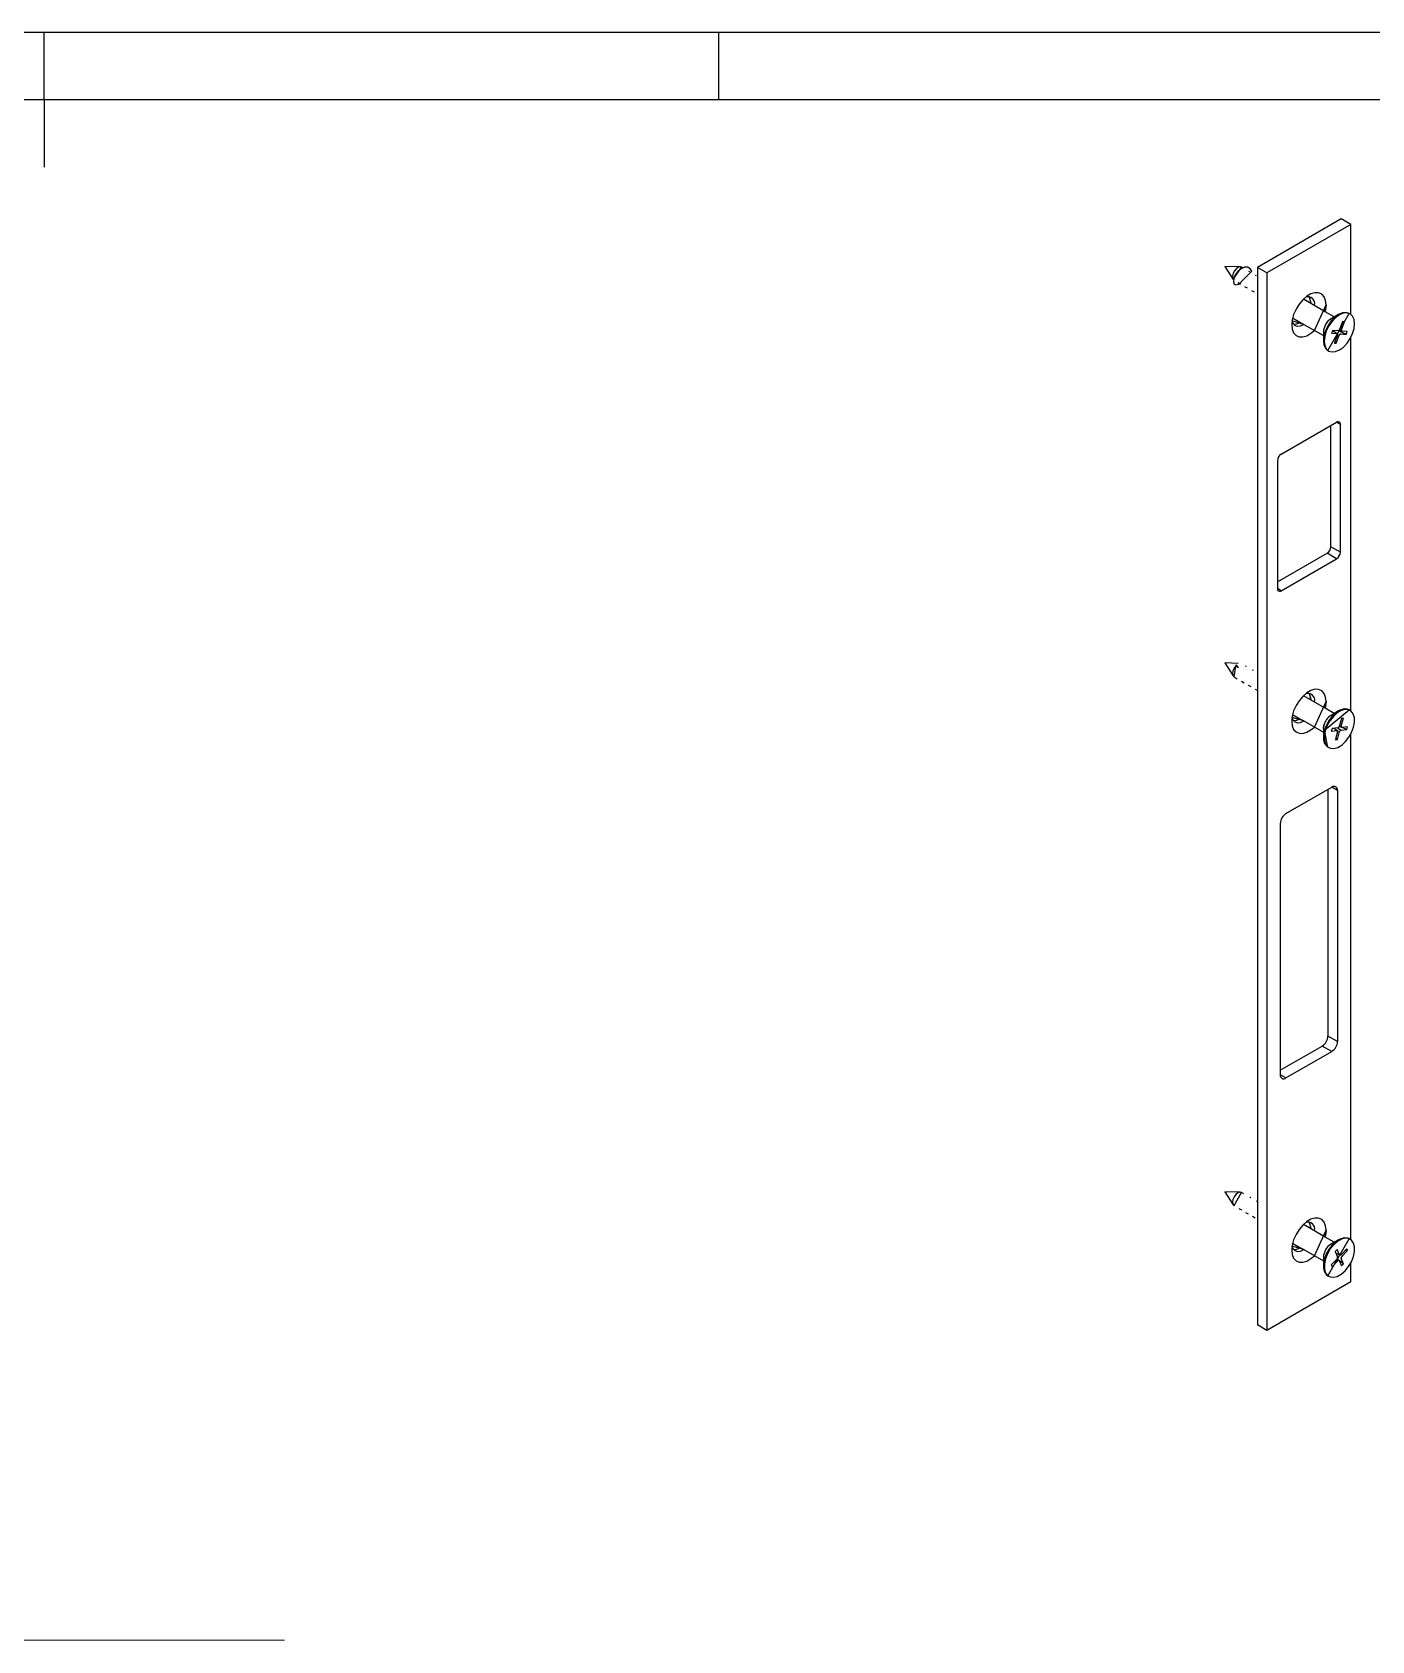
# Model space of a CAD drawing. Extents: x 19 to 519, y 6 to 365.
# Drawn here: x 267.7 to 391.7, y 215.9 to 365 of the extents above; entities that cross this region are included whole.
import ezdxf

# ---------------------------------------------------------------- set-up
doc = ezdxf.new("R2010")
doc.units = 0
doc.layers.add('119', color=190, linetype='CONTINUOUS')

msp = doc.modelspace()

# ---------------------------------------------------------------- linework, layer by layer
at = {"layer": '119'}
for p, q in [((206.25, 365), (268.75, 365)), ((268.75, 365.0013), (268.75, 365)), ((268.75, 365), (331.25, 365)), ((268.75, 358.75), (268.75, 365)), ((331.25, 365), (393.75, 365)), ((331.25, 358.75), (331.25, 365)), ((206.25, 358.75), (268.75, 358.75)), ((268.75, 358.75), (331.25, 358.75)), ((268.75, 358.75), (268.75, 352.4988)), ((331.25, 358.75), (393.75, 358.75)), ((388.9017, 347.6927), (381.1236, 343.2024)), ((389.7856, 347.1824), (388.9017, 347.6927)), ((389.7856, 347.1824), (382.0075, 342.6922)), ((389.7856, 338.8574), (389.7856, 347.1824)), ((379.5454, 343.2525), (378.1184, 343.3035)), ((378.1184, 343.3035), (378.8762, 342.0932)), ((378.8762, 342.0932), (379.6633, 343.2199)), ((379.0173, 342.9009), (378.8881, 342.6606)), ((379.1917, 343.0975), (379.0173, 342.9009)), ((379.3183, 342.8226), (379.0838, 342.5023)), ((379.3845, 343.2204), (379.1917, 343.0975)), ((379.6184, 343.0753), (379.3183, 342.8226)), ((379.5666, 343.2509), (379.3845, 343.2204)), ((379.6633, 343.2199), (379.5666, 343.2509)), ((379.6098, 341.8517), (380.5983, 342.8424)), ((379.9378, 343.2139), (379.6184, 343.0753)), ((379.787, 343.1485), (379.6633, 343.2199)), ((380.2358, 343.215), (379.9378, 343.2139)), ((380.4737, 343.073), (380.2358, 343.215)), ((380.4205, 342.7828), (380.3311, 342.8344)), ((380.5983, 342.8424), (380.4737, 343.073)), ((382.0075, 342.6922), (381.1236, 343.2024)), ((381.1236, 343.2024), (381.1236, 245.2175)), ((378.8881, 342.6606), (378.8235, 342.4131)), ((378.8235, 342.4131), (378.8336, 342.1962)), ((378.8336, 342.1962), (378.8762, 342.0932)), ((378.9413, 342.1656), (378.9079, 341.869)), ((378.9079, 341.869), (378.9829, 341.6649)), ((379.0838, 342.5023), (378.9413, 342.1656)), ((378.9829, 341.6649), (379.1482, 341.5868)), ((379.1482, 341.5868), (379.371, 341.6517)), ((379.3131, 341.8055), (379.5606, 341.6626)), ((379.371, 341.6517), (379.6098, 341.8517)), ((379.9493, 341.4383), (380.1909, 341.2988)), ((381.0437, 342.423), (380.9676, 342.4669)), ((382.0075, 342.6922), (382.0075, 244.7073)), ((380.5859, 341.0707), (380.8299, 340.9299)), ((385.3324, 340.2054), (384.9928, 339.8035)), ((385.7048, 340.5264), (385.3324, 340.2054)), ((387.4044, 339.0975), (385.3886, 340.2611)), ((386.0883, 340.7478), (385.7048, 340.5264)), ((386.0262, 340.2696), (385.9183, 340.4839)), ((385.9183, 340.4839), (386.0733, 339.9358)), ((386.0733, 339.9358), (386.0262, 340.2696)), ((386.0717, 339.8668), (386.0733, 339.9358)), ((386.4607, 340.8568), (386.0883, 340.7478)), ((386.8003, 340.847), (386.4607, 340.8568)), ((387.0874, 340.719), (386.8003, 340.847)), ((387.3053, 340.4803), (387.0874, 340.719)), ((387.4413, 340.1447), (387.3053, 340.4803)), ((387.4875, 339.7317), (387.4413, 340.1447)), ((384.3518, 338.3611), (384.3056, 337.8948)), ((384.4878, 338.8538), (384.3518, 338.3611)), ((384.3887, 338.529), (385.0718, 338.1347)), ((384.7057, 339.3441), (384.4878, 338.8538)), ((384.9928, 339.8035), (384.7057, 339.3441)), ((386.4044, 337.3654), (387.4875, 339.7317)), ((386.4252, 339.6627), (386.4269, 339.7317)), ((387.4875, 339.7317), (387.4044, 339.0975)), ((387.4044, 339.0975), (387.4413, 339.2653)), ((388.24, 338.6151), (387.4044, 339.0975)), ((387.4413, 339.2653), (387.4875, 339.7317)), ((387.6518, 335.5051), (389.6391, 338.9476)), ((388.2769, 338.5796), (387.9384, 338.2207)), ((388.6404, 338.8463), (387.947, 338.4459)), ((388.3564, 338.5337), (388.018, 338.1748)), ((388.6404, 338.8463), (388.2769, 338.5796)), ((388.72, 338.8004), (388.3564, 338.5337)), ((389.0043, 339.0026), (388.6404, 338.8463)), ((388.6452, 338.8491), (388.6404, 338.8463)), ((389.0839, 338.9567), (388.72, 338.8004)), ((389.3438, 339.0378), (389.0043, 339.0026)), ((389.4233, 338.9919), (389.0839, 338.9567)), ((389.6356, 338.9496), (389.3438, 339.0378)), ((389.7152, 338.9037), (389.4233, 338.9919)), ((389.6391, 338.9476), (389.6356, 338.9496)), ((389.7186, 338.9017), (389.6391, 338.9476)), ((389.9396, 338.698), (389.7152, 338.9037)), ((390.0812, 338.3889), (389.9396, 338.698)), ((390.1303, 337.9975), (390.0812, 338.3889)), ((384.3056, 337.8948), (384.3518, 337.4818)), ((384.3326, 338.2478), (384.4106, 338.0363)), ((385.4253, 337.9306), (384.3326, 338.2478)), ((384.3518, 337.4818), (384.4878, 337.1462)), ((384.4106, 338.0363), (384.5887, 337.8374)), ((384.4878, 337.1462), (384.7057, 336.9075)), ((384.5887, 337.8374), (384.8359, 337.7525)), ((384.7057, 336.9075), (384.9928, 336.7795)), ((384.8359, 337.7525), (385.1302, 337.789)), ((385.0718, 338.1347), (385.4253, 337.9306)), ((385.1302, 337.789), (385.4253, 337.9306)), ((385.3324, 336.7697), (385.7048, 336.8787)), ((385.4253, 337.9306), (387.24, 336.883)), ((385.7048, 336.8787), (386.0883, 337.1001)), ((386.0883, 337.1001), (386.4044, 337.3654)), ((387.24, 337.2212), (387.24, 336.883)), ((387.24, 336.883), (387.24, 336.415)), ((387.4258, 337.3287), (387.2867, 336.8564)), ((387.5054, 337.2828), (387.3662, 336.8105)), ((387.6482, 337.7941), (387.4258, 337.3287)), ((387.7277, 337.7482), (387.5054, 337.2828)), ((387.9384, 338.2207), (387.6482, 337.7941)), ((388.018, 338.1748), (387.7277, 337.7482)), ((388.1047, 337.3642), (388.0063, 337.109)), ((388.0063, 337.109), (388.504, 337.0672)), ((388.5314, 337.0562), (388.095, 337.3391)), ((388.6024, 337.3224), (388.1047, 337.3642)), ((388.5407, 336.9324), (388.3136, 336.3434)), ((388.4275, 336.1788), (388.7125, 336.918)), ((388.504, 337.0672), (388.5221, 337.0624)), ((388.5407, 336.9324), (388.504, 337.0672)), ((388.5221, 337.0624), (388.5367, 337.0512)), ((388.5367, 337.0512), (388.5503, 337.0248)), ((388.5495, 336.9608), (388.5407, 336.9324)), ((388.5535, 336.9876), (388.5495, 336.9608)), ((388.5503, 337.0248), (388.5535, 336.9876)), ((389.3453, 336.9966), (388.6172, 337.3481)), ((388.7188, 337.4058), (388.9219, 337.3021)), ((389.0224, 338.1821), (388.7375, 337.4428)), ((388.8476, 337.0384), (389.3453, 336.9966)), ((388.8964, 337.3732), (388.9005, 337.4)), ((388.8996, 337.336), (388.8964, 337.3732)), ((388.9133, 337.3096), (388.8996, 337.336)), ((388.9005, 337.4), (388.9093, 337.4284)), ((388.9093, 337.4284), (389.1943, 338.1676)), ((388.9093, 337.4284), (388.946, 337.2936)), ((388.9279, 337.2985), (388.9133, 337.3096)), ((388.946, 337.2936), (388.9279, 337.2985)), ((389.4437, 337.2518), (388.946, 337.2936)), ((389.1943, 338.1676), (389.0224, 338.1821)), ((389.1943, 338.1676), (389.054, 338.1667)), ((389.3453, 336.9966), (389.4437, 337.2518)), ((389.7223, 336.6127), (389.9446, 337.078)), ((389.9446, 337.078), (390.0838, 337.5504)), ((390.0838, 337.5504), (390.1303, 337.9975)), ((384.9928, 336.7795), (385.3324, 336.7697)), ((387.2867, 336.8564), (387.2401, 336.4093)), ((387.2401, 336.4093), (387.2892, 336.0178)), ((387.2892, 336.0178), (387.4308, 335.7087)), ((387.3662, 336.8105), (387.3196, 336.3633)), ((387.3196, 336.3633), (387.3688, 335.9719)), ((387.3688, 335.9719), (387.5104, 335.6628)), ((387.4308, 335.7087), (387.6518, 335.5051)), ((387.5104, 335.6628), (387.7348, 335.4572)), ((387.6518, 335.5051), (387.7313, 335.4591)), ((387.7348, 335.4572), (388.0266, 335.3689)), ((388.0266, 335.3689), (388.3661, 335.4042)), ((388.3136, 336.3434), (388.2557, 336.1932)), ((388.2557, 336.1932), (388.4275, 336.1788)), ((388.4275, 336.1788), (388.3136, 336.3434)), ((388.3661, 335.4042), (388.73, 335.5604)), ((388.73, 335.5604), (389.0935, 335.8271)), ((389.0935, 335.8271), (389.432, 336.186)), ((389.432, 336.186), (389.7223, 336.6127)), ((389.7856, 302.1131), (389.7856, 336.728)), ((383.3333, 325.9019), (388.4598, 328.8614)), ((387.9295, 317.3277), (387.9295, 328.5553)), ((388.8134, 328.6572), (388.4598, 328.8614)), ((388.8134, 316.8174), (388.8134, 328.6572)), ((382.9797, 325.2896), (382.9797, 314.062)), ((382.9797, 314.062), (387.5759, 316.7153)), ((383.3333, 313.2455), (388.4598, 316.205)), ((388.4598, 316.205), (387.5759, 316.7153)), ((388.8134, 316.8174), (387.9295, 317.3277)), ((382.9797, 314.062), (382.9797, 313.4497)), ((383.3333, 313.2455), (382.9797, 313.4496)), ((379.3539, 306.515), (378.1184, 306.5591)), ((378.1184, 306.5591), (378.8762, 305.3488)), ((378.8558, 305.8233), (378.8184, 305.5829)), ((378.8184, 305.5829), (378.8563, 305.3861)), ((378.963, 306.0707), (378.8558, 305.8233)), ((379.1234, 306.2875), (378.963, 306.0707)), ((378.9634, 305.2631), (379.1234, 306.2875)), ((379.1647, 306.3959), (379.1236, 306.2874)), ((379.1236, 306.2874), (379.3686, 306.146)), ((379.3686, 306.146), (379.1647, 306.3959)), ((380.1156, 306.2144), (380.0277, 306.2652)), ((380.7565, 305.8445), (380.6642, 305.8978)), ((378.8563, 305.3861), (378.9634, 305.2631)), ((378.9634, 305.2631), (379.2544, 305.0951)), ((379.6458, 304.8691), (379.895, 304.7252)), ((380.2825, 304.5015), (380.53, 304.3587)), ((380.9188, 304.1342), (381.1236, 304.016)), ((386.4607, 304.1124), (386.0883, 304.0034)), ((386.8003, 304.1026), (386.4607, 304.1124)), ((387.0874, 303.9747), (386.8003, 304.1026)), ((384.7057, 302.5997), (384.4878, 302.1094)), ((384.9928, 303.0591), (384.7057, 302.5997)), ((385.3324, 303.461), (384.9928, 303.0591)), ((385.7048, 303.782), (385.3324, 303.461)), ((387.4044, 302.3531), (385.3886, 303.5168)), ((386.0883, 304.0034), (385.7048, 303.782)), ((386.0262, 303.5253), (385.9183, 303.7396)), ((385.9183, 303.7396), (386.0733, 303.1915)), ((386.0733, 303.1915), (386.0262, 303.5253)), ((386.0717, 303.1225), (386.0733, 303.1915)), ((386.4044, 300.621), (387.4875, 302.9874)), ((386.4252, 302.9184), (386.4269, 302.9874)), ((387.3053, 303.736), (387.0874, 303.9747)), ((387.4413, 303.4003), (387.3053, 303.736)), ((387.4875, 302.9874), (387.4044, 302.3531)), ((387.4875, 302.9874), (387.4413, 303.4003)), ((387.4413, 302.521), (387.4875, 302.9874)), ((384.3518, 301.6168), (384.3056, 301.1504)), ((384.3056, 301.1504), (384.3518, 300.7375)), ((384.3326, 301.5035), (384.4106, 301.292)), ((385.4253, 301.1863), (384.3326, 301.5035)), ((384.4878, 302.1094), (384.3518, 301.6168)), ((384.3887, 301.7847), (385.0718, 301.3904)), ((384.4106, 301.292), (384.5887, 301.0931)), ((384.5887, 301.0931), (384.8359, 301.0082)), ((385.0718, 301.3904), (385.4253, 301.1863)), ((385.1302, 301.0447), (385.4253, 301.1863)), ((385.4253, 301.1863), (387.24, 300.1386)), ((387.3375, 300.3207), (389.6391, 302.2033)), ((387.4044, 302.3531), (387.4413, 302.521)), ((388.24, 301.8707), (387.4044, 302.3531)), ((387.7698, 301.2459), (387.5151, 300.7939)), ((387.8493, 301.2), (387.5947, 300.748)), ((388.0841, 301.6458), (387.7698, 301.2459)), ((388.1637, 301.5999), (387.8493, 301.2)), ((388.24, 301.8707), (387.947, 301.7016)), ((388.4367, 301.9664), (388.0841, 301.6458)), ((388.5163, 301.9205), (388.1637, 301.5999)), ((388.6452, 302.1048), (388.24, 301.8707)), ((388.8035, 302.1859), (388.4367, 301.9664)), ((388.8831, 302.1399), (388.5163, 301.9205)), ((388.9151, 301.4168), (388.7053, 300.6793)), ((389.1596, 302.2892), (388.8035, 302.1859)), ((389.2391, 302.2433), (388.8831, 302.1399)), ((388.8895, 300.702), (389.0994, 301.4395)), ((389.0994, 301.4395), (388.9151, 301.4168)), ((389.4806, 302.2694), (389.1596, 302.2892)), ((389.5601, 302.2234), (389.2391, 302.2433)), ((389.6391, 302.2033), (389.4806, 302.2694)), ((389.8242, 302.0818), (389.5601, 302.2234)), ((389.7186, 302.1574), (389.6391, 302.2033)), ((390.0134, 301.828), (389.8242, 302.0818)), ((390.1148, 301.4794), (390.0134, 301.828)), ((390.1214, 301.0597), (390.1148, 301.4794)), ((384.3518, 300.7375), (384.4878, 300.4018)), ((384.4878, 300.4018), (384.7057, 300.1631)), ((384.7057, 300.1631), (384.9928, 300.0351)), ((384.8359, 301.0082), (385.1302, 301.0447)), ((384.9928, 300.0351), (385.3324, 300.0254)), ((385.3324, 300.0254), (385.7048, 300.1344)), ((385.7048, 300.1344), (386.0883, 300.3558)), ((386.0883, 300.3558), (386.4044, 300.621)), ((387.24, 300.4769), (387.2891, 300.8039)), ((387.2401, 300.4809), (387.24, 300.4769)), ((387.24, 300.4769), (387.24, 300.1386)), ((387.24, 300.1386), (387.24, 299.6707)), ((387.2891, 300.8039), (387.2401, 300.4809)), ((387.3375, 300.3207), (387.249, 299.8584)), ((387.249, 299.8584), (387.2556, 299.4387)), ((387.417, 300.2747), (387.3285, 299.8125)), ((387.3285, 299.8125), (387.3352, 299.3928)), ((387.5151, 300.7939), (387.3375, 300.3207)), ((387.6518, 298.7607), (387.3375, 300.3207)), ((387.5947, 300.748), (387.417, 300.2747)), ((388.0432, 300.4748), (387.9708, 300.2202)), ((387.9708, 300.2202), (388.5045, 300.286)), ((388.5769, 300.5407), (388.0432, 300.4748)), ((388.5408, 300.2784), (388.2061, 300.4949)), ((388.4059, 299.627), (388.3506, 299.4327)), ((388.5604, 300.1701), (388.4059, 299.627)), ((388.5349, 299.4554), (388.4059, 299.627)), ((388.5045, 300.286), (388.5244, 300.2854)), ((388.5604, 300.1701), (388.5045, 300.286)), ((388.5244, 300.2854), (388.5413, 300.2782)), ((388.5349, 299.4554), (388.7447, 300.1929)), ((388.5413, 300.2782), (388.5591, 300.2568)), ((388.5591, 300.2568), (388.5671, 300.2234)), ((388.5662, 300.198), (388.5604, 300.1701)), ((388.5671, 300.2234), (388.5662, 300.198)), ((388.5745, 300.5227), (388.873, 300.3315)), ((388.8305, 300.6337), (388.7092, 300.6834)), ((388.7099, 300.6954), (388.8305, 300.6337)), ((388.8305, 300.6337), (388.9106, 300.5927)), ((388.873, 300.3315), (389.4068, 300.3974)), ((388.8828, 300.6488), (388.8838, 300.6742)), ((388.8909, 300.6153), (388.8828, 300.6488)), ((388.8838, 300.6742), (388.8895, 300.702)), ((388.8895, 300.702), (388.9455, 300.5861)), ((388.9087, 300.594), (388.8909, 300.6153)), ((388.9256, 300.5868), (388.9087, 300.594)), ((388.9455, 300.5861), (388.9256, 300.5868)), ((389.4792, 300.6519), (388.9455, 300.5861)), ((389.4068, 300.3974), (388.9463, 300.5862)), ((389.2863, 299.2723), (389.6006, 299.6722)), ((389.4068, 300.3974), (389.4792, 300.6519)), ((389.6006, 299.6722), (389.8553, 300.1242)), ((389.7856, 253.1206), (389.7856, 299.9837)), ((389.8553, 300.1242), (390.0329, 300.5974)), ((390.0329, 300.5974), (390.1214, 301.0597)), ((387.2556, 299.4387), (387.357, 299.0901)), ((387.3352, 299.3928), (387.4366, 299.0441)), ((387.357, 299.0901), (387.5462, 298.8363)), ((387.4366, 299.0441), (387.6257, 298.7903)), ((387.5462, 298.8363), (387.6518, 298.7607)), ((387.6257, 298.7903), (387.8898, 298.6487)), ((387.6518, 298.7607), (387.7313, 298.7148)), ((387.8898, 298.6487), (388.2108, 298.6289)), ((388.2108, 298.6289), (388.5669, 298.7322)), ((388.3506, 299.4327), (388.5349, 299.4554)), ((388.5669, 298.7322), (388.9337, 298.9517)), ((388.9337, 298.9517), (389.2863, 299.2723)), ((383.7752, 292.5972), (388.0178, 295.0464)), ((387.6643, 294.8423), (387.6643, 271.979)), ((388.0178, 295.0464), (388.0179, 295.0464)), ((388.5482, 294.7402), (388.0178, 295.0464)), ((388.5482, 294.7402), (388.5482, 271.4688)), ((383.2449, 291.6787), (383.2449, 268.8154)), ((388.5482, 271.4688), (387.6643, 271.979)), ((383.2449, 268.8154), (387.134, 271.0605)), ((383.7752, 268.101), (388.0179, 270.5502)), ((388.0179, 270.5502), (387.134, 271.0605)), ((383.2449, 268.8154), (383.2449, 268.4073)), ((383.7752, 268.101), (383.2449, 268.4072)), ((379.5454, 257.5157), (378.1184, 257.5667)), ((378.1184, 257.5667), (378.8762, 256.3564)), ((378.8619, 256.8505), (378.8186, 256.6082)), ((378.8186, 256.6082), (378.8506, 256.4067)), ((378.8506, 256.4067), (378.9531, 256.2769)), ((378.9739, 257.0968), (378.8619, 256.8505)), ((378.9634, 256.2706), (379.6633, 257.4831)), ((379.1376, 257.3097), (378.9739, 257.0968)), ((379.328, 257.4566), (379.1376, 257.3097)), ((379.5162, 257.5153), (379.328, 257.4566)), ((379.6633, 257.4831), (379.5162, 257.5153)), ((379.8736, 257.3617), (379.6633, 257.4831)), ((380.5146, 256.9917), (380.4224, 257.0448)), ((381.1236, 256.6401), (381.0588, 256.6775)), ((378.9531, 256.2769), (378.9634, 256.2706)), ((379.4043, 256.0161), (379.6533, 255.8723)), ((380.0405, 255.6488), (380.2886, 255.5056)), ((380.6771, 255.2813), (380.919, 255.1417)), ((386.0883, 255.011), (385.7048, 254.7896)), ((386.4607, 255.12), (386.0883, 255.011)), ((386.8003, 255.1102), (386.4607, 255.12)), ((387.0874, 254.9822), (386.8003, 255.1102)), ((387.3053, 254.7435), (387.0874, 254.9822)), ((384.7057, 253.6073), (384.4878, 253.117)), ((384.9928, 254.0667), (384.7057, 253.6073)), ((385.3324, 254.4686), (384.9928, 254.0667)), ((385.7048, 254.7896), (385.3324, 254.4686)), ((387.4044, 253.3607), (385.3886, 254.5243)), ((386.0262, 254.5328), (385.9183, 254.7471)), ((385.9183, 254.7471), (386.0733, 254.199)), ((386.0733, 254.199), (386.0262, 254.5328)), ((386.0717, 254.13), (386.0733, 254.199)), ((386.4044, 251.6286), (387.4875, 253.9949)), ((386.4252, 253.9259), (386.4269, 253.9949)), ((387.4413, 254.4079), (387.3053, 254.7435)), ((387.4875, 253.9949), (387.4044, 253.3607)), ((387.4044, 253.3607), (387.4413, 253.5285)), ((387.4875, 253.9949), (387.4413, 254.4079)), ((387.4413, 253.5285), (387.4875, 253.9949)), ((384.3518, 252.6244), (384.3056, 252.158)), ((384.3056, 252.158), (384.3518, 251.745)), ((384.3326, 252.511), (384.4106, 252.2995)), ((385.4253, 252.1938), (384.3326, 252.511)), ((384.4878, 253.117), (384.3518, 252.6244)), ((384.3887, 252.7922), (385.0718, 252.3979)), ((384.4106, 252.2995), (384.5887, 252.1007)), ((384.5887, 252.1007), (384.8359, 252.0157)), ((384.8359, 252.0157), (385.1302, 252.0523)), ((385.0718, 252.3979), (385.4253, 252.1938)), ((385.1302, 252.0523), (385.4253, 252.1938)), ((385.4253, 252.1938), (387.24, 251.1462)), ((388.24, 252.8783), (387.4044, 253.3607)), ((387.804, 252.3037), (387.5413, 251.8563)), ((387.8835, 252.2577), (387.6209, 251.8103)), ((387.6518, 249.7683), (389.6391, 253.2108)), ((388.124, 252.6956), (387.804, 252.3037)), ((388.2036, 252.6497), (387.8835, 252.2577)), ((388.24, 252.8783), (387.947, 252.7091)), ((388.4796, 253.0053), (388.124, 252.6956)), ((388.5591, 252.9594), (388.2036, 252.6497)), ((388.6452, 253.1123), (388.24, 252.8783)), ((388.5307, 252.2012), (388.3468, 252.0102)), ((388.3468, 252.0102), (388.5596, 251.5181)), ((388.8464, 253.2118), (388.4796, 253.0053)), ((388.7434, 251.709), (388.5307, 252.2012)), ((388.9259, 253.1658), (388.5591, 252.9594)), ((389.1996, 253.3008), (388.8464, 253.2118)), ((389.4047, 252.2727), (388.8721, 251.7195)), ((389.2791, 253.2549), (388.9259, 253.1658)), ((388.9456, 251.5496), (389.4781, 252.1028)), ((389.5149, 253.2665), (389.1996, 253.3008)), ((389.4781, 252.1028), (389.2656, 252.1282)), ((389.5945, 253.2206), (389.2791, 253.2549)), ((389.4781, 252.1028), (389.4047, 252.2727)), ((389.6391, 253.2108), (389.5149, 253.2665)), ((389.8506, 253.0651), (389.5945, 253.2206)), ((389.7186, 253.1649), (389.6391, 253.2108)), ((390.03, 252.7992), (389.8506, 253.0651)), ((390.0165, 251.5493), (390.1159, 252.0145)), ((390.1205, 252.4408), (390.03, 252.7992)), ((390.1159, 252.0145), (390.1205, 252.4408)), ((384.3518, 251.745), (384.4878, 251.4094)), ((384.4878, 251.4094), (384.7057, 251.1707)), ((384.7057, 251.1707), (384.9928, 251.0427)), ((384.9928, 251.0427), (385.3324, 251.0329)), ((385.3324, 251.0329), (385.7048, 251.1419)), ((385.7048, 251.1419), (386.0883, 251.3633)), ((386.0883, 251.3633), (386.4044, 251.6286)), ((387.24, 251.4845), (387.24, 251.1462)), ((387.24, 251.1462), (387.24, 250.6783)), ((387.2545, 250.9187), (387.2499, 250.4924)), ((387.2499, 250.4924), (387.3404, 250.134)), ((387.3539, 251.3839), (387.2545, 250.9187)), ((387.334, 250.8727), (387.3294, 250.4464)), ((387.3294, 250.4464), (387.4199, 250.0881)), ((387.4334, 251.3379), (387.334, 250.8727)), ((387.5413, 251.8563), (387.3539, 251.3839)), ((387.6209, 251.8103), (387.4334, 251.3379)), ((388.5044, 251.3376), (387.9718, 250.7845)), ((387.9718, 250.7845), (388.0453, 250.6146)), ((388.0453, 250.6146), (388.5779, 251.1677)), ((388.4094, 251.8654), (388.7673, 251.6823)), ((388.6834, 251.2047), (388.4942, 251.3271)), ((388.644, 251.2302), (388.5044, 251.3376)), ((388.5779, 251.1677), (388.5995, 251.1871)), ((388.7065, 251.1782), (388.5779, 251.1677)), ((388.5995, 251.1871), (388.6219, 251.201)), ((388.6219, 251.201), (388.6536, 251.2104)), ((388.6536, 251.2104), (388.6821, 251.2055)), ((388.6821, 251.2055), (388.6962, 251.1947)), ((388.6962, 251.1947), (388.7065, 251.1782)), ((388.7065, 251.1782), (388.9193, 250.6861)), ((389.1031, 250.8771), (388.7336, 251.1613)), ((388.7434, 251.709), (388.8721, 251.7195)), ((388.7538, 251.6925), (388.7434, 251.709)), ((388.7679, 251.6818), (388.7538, 251.6925)), ((388.7963, 251.6769), (388.7679, 251.6818)), ((388.8281, 251.6862), (388.7963, 251.6769)), ((388.8504, 251.7002), (388.8281, 251.6862)), ((388.8721, 251.7195), (388.8504, 251.7002)), ((389.1031, 250.8771), (388.8904, 251.3692)), ((388.9193, 250.6861), (389.1031, 250.8771)), ((389.2464, 250.2376), (389.5664, 250.6295)), ((389.5664, 250.6295), (389.8291, 251.0769)), ((389.7856, 249.1975), (389.7856, 250.9913)), ((389.8291, 251.0769), (390.0165, 251.5493)), ((389.7856, 249.1975), (382.0075, 244.7073)), ((387.3404, 250.134), (387.5198, 249.8681)), ((387.4199, 250.0881), (387.5993, 249.8222)), ((387.5198, 249.8681), (387.6518, 249.7683)), ((387.5993, 249.8222), (387.8555, 249.6667)), ((387.6518, 249.7683), (387.7313, 249.7224)), ((387.8555, 249.6667), (388.1709, 249.6323)), ((388.1709, 249.6323), (388.524, 249.7214)), ((388.524, 249.7214), (388.8909, 249.9279)), ((388.8909, 249.9279), (389.2464, 250.2376)), ((382.0075, 244.7073), (381.1236, 245.2175))]:
    msp.add_line(p, q, dxfattribs=at)
at = {"layer": '119', "const_width": 0.1016}
msp.add_lwpolyline([(234.5, 216), (291, 216)], dxfattribs=at)
at = {"layer": '119', "const_width": 0.0508}
msp.add_lwpolyline([(291, 215.9746, 1), (291, 216.0254)], format="xyb", dxfattribs=at)
at = {"layer": '119'}
for centre, radius, start, end in [((385.8031, 339.8478), 0.6345, 349.4545, 108.2755), ((388.7487, 337.1667), 1.5096, 122.0744, 177.931), ((384.5382, 338.8398), 0.8842, 264.9684, 307.1182), ((388.5784, 337.4853), 0.1646, 278.3534, 345.0552), ((388.8715, 336.8756), 0.1646, 98.3517, 165.0569), ((388.5978, 328.6922), 0.2184, 350.7865, 129.2025), ((383.7473, 325.2546), 0.7684, 122.6052, 177.3941), ((387.1619, 317.3626), 0.7684, 302.6054, 357.3949), ((388.0458, 316.8523), 0.7684, 302.6057, 357.3948), ((383.1953, 313.4147), 0.2184, 170.7847, 309.2053), ((385.8031, 303.1035), 0.6345, 349.4554, 108.2749), ((384.5381, 302.0956), 0.8843, 264.9715, 307.115), ((388.7611, 300.4149), 1.5225, 122.3207, 165.197), ((388.5243, 300.7181), 0.1851, 286.5267, 347.8969), ((388.9257, 300.154), 0.1851, 106.5256, 167.898), ((388.2249, 294.7926), 0.3275, 350.7856, 129.2027), ((384.3963, 291.6263), 1.1526, 122.6052, 177.3945), ((386.5129, 272.0314), 1.1526, 302.6055, 357.3947), ((387.3968, 271.5212), 1.1526, 302.6054, 357.3947), ((383.5682, 268.3548), 0.3275, 170.7851, 309.2046), ((385.8031, 254.111), 0.6345, 349.4547, 108.2754), ((384.5382, 253.103), 0.8842, 264.9683, 307.1175), ((388.7455, 251.4318), 1.5063, 122.0084, 177.9972), ((388.3803, 251.4742), 0.1846, 312.2489, 13.7299), ((389.0696, 251.413), 0.1846, 132.2447, 193.7322)]:
    msp.add_arc(centre, radius, start, end, dxfattribs=at)

doc.saveas('drawing.dxf')
